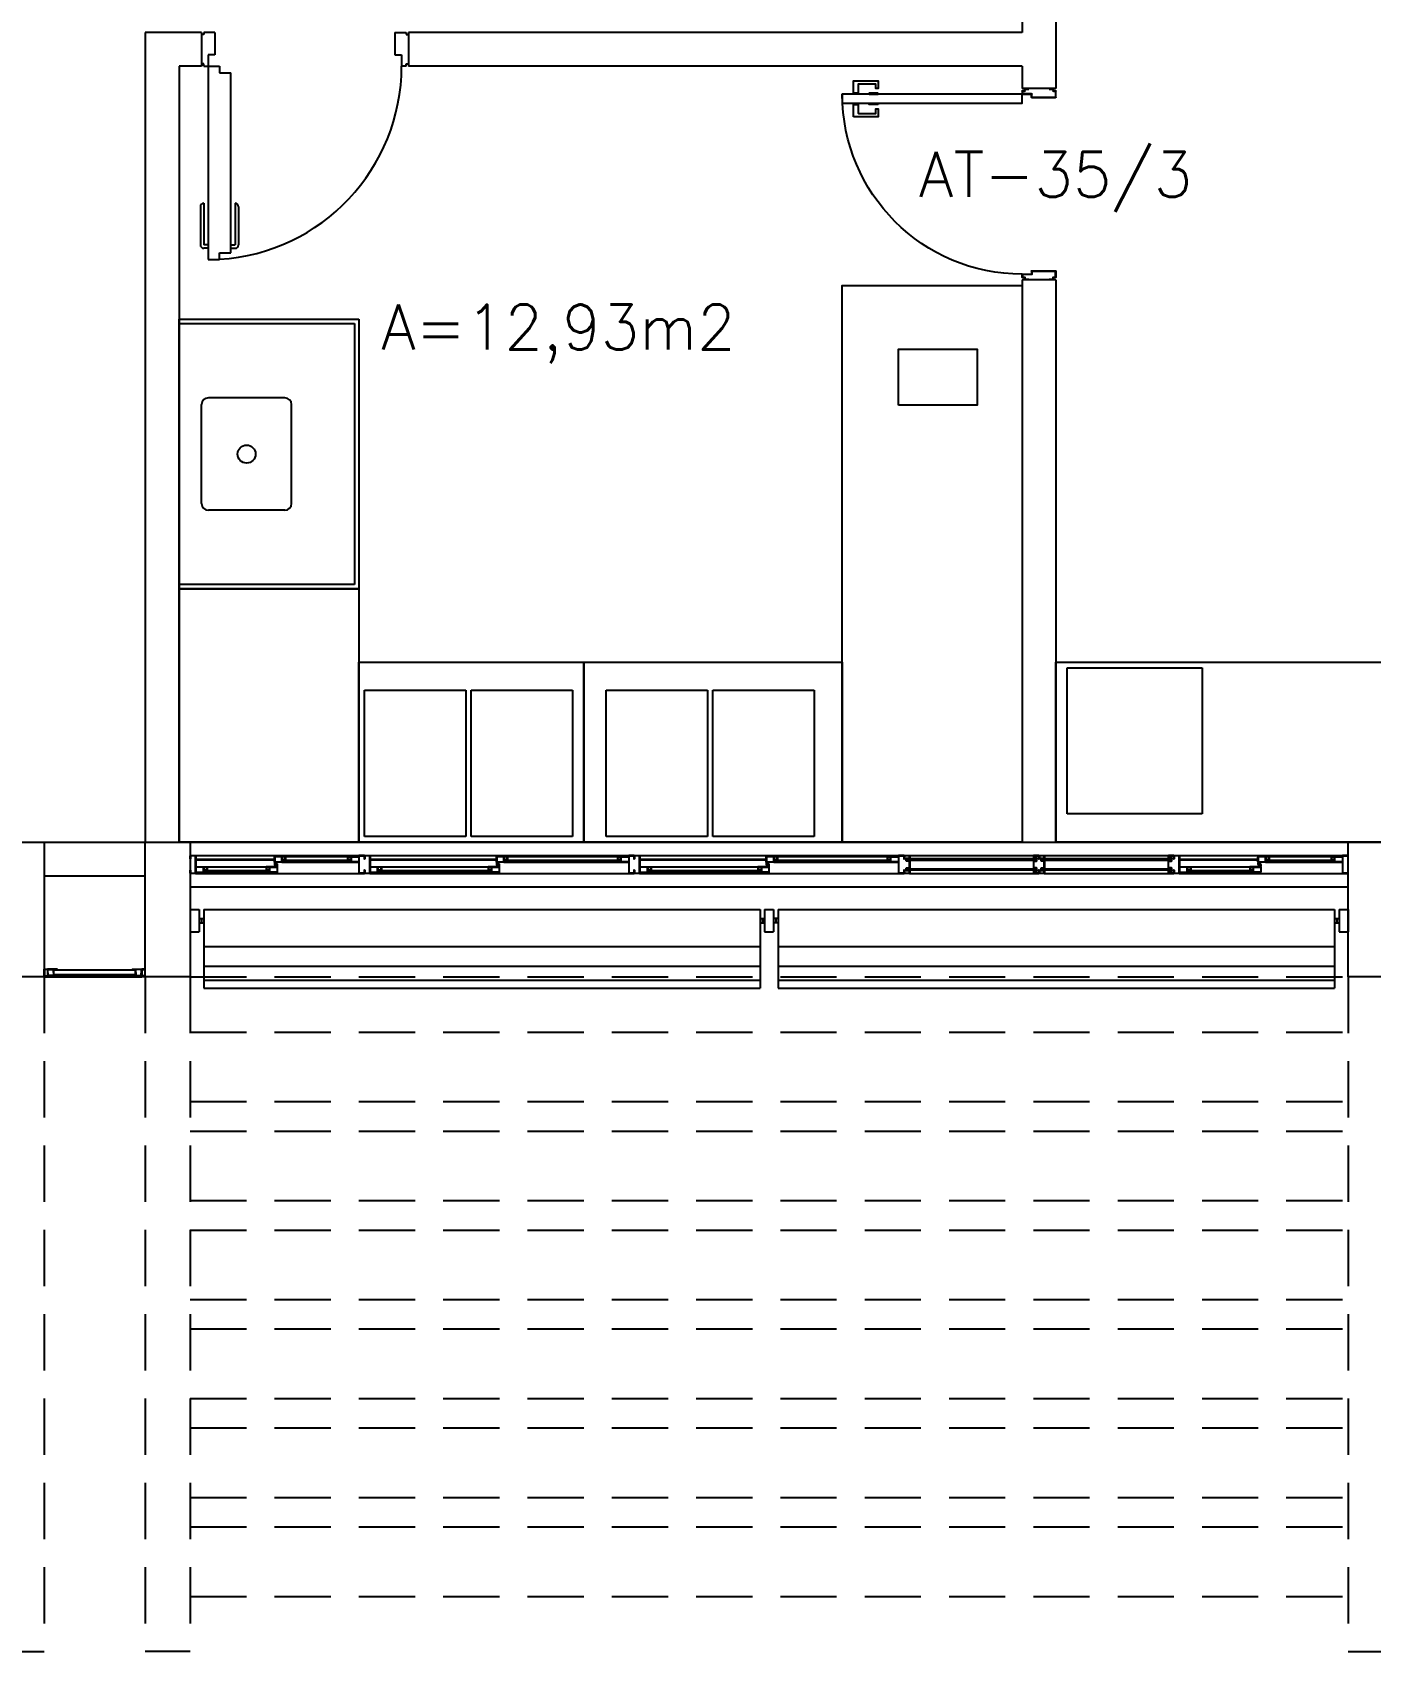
# Model space of a CAD drawing. Header units: millimetres. Extents: x 2128 to 2646, y 1972 to 2207.
# Drawn here: x 2340.76 to 2346.71, y 2006.32 to 2013.52 of the extents above; entities that cross this region are included whole.
import ezdxf

# ---------------------------------------------------------------- set-up
doc = ezdxf.new("R2010")
doc.units = ezdxf.units.MM
doc.linetypes.add('HIDDEN', pattern=[0.375, 0.25, -0.125])
doc.linetypes.add('HIDDEN2', pattern=[4.7625, 3.175, -1.5875])
for name, color, linetype in [('AM-PROJEÇÃO', 1, 'HIDDEN2'), ('AM-TEXTO', 2, 'Continuous'), ('AR-ALV', 2, 'Continuous'), ('AR-ARMÁRIOINF', 1, 'Continuous'), ('AR-BANCADAS', 1, 'Continuous'), ('AR-ESQ', 1, 'Continuous'), ('AR-ESTC', 3, 'Continuous'), ('AR-LAY-OUT-EQUIPAMENTOS', 1, 'Continuous'), ('AR-PORTA', 1, 'Continuous'), ('AR-PROJ', 1, 'HIDDEN'), ('BC- VISTA', 1, 'Continuous'), ('BC-CUBA', 1, 'Continuous'), ('BR-LINHAS', 1, 'Continuous'), ('BR-MONTANTE', 242, 'Continuous'), ('BR-PAINEL', 1, 'Continuous'), ('BR-SUPORTE', 1, 'Continuous'), ('COZ1', 1, 'Continuous'), ('DT-ESQ-BAGUETE-C', 1, 'Continuous'), ('DT-ESQ-BAGUETE-V', 1, 'Continuous'), ('DT-ESQ-CHAPA DOBRADA-V', 1, 'Continuous'), ('DT-ESQ-MARCO-V', 1, 'Continuous'), ('DT-ESQ-PERFIL CADEIRA-C', 2, 'Continuous'), ('DT-ESQ-PERFIL CADEIRA-V', 2, 'Continuous'), ('DT-ESQ-PERFIL U SIMPLES-C', 2, 'Continuous'), ('DT-ESQ-PERFIL U-C', 2, 'Continuous'), ('DT-ESQ-PERFIL U-V', 1, 'Continuous'), ('DT-ESQ-VENEZIANA-C', 1, 'Continuous'), ('DT-ESQ-VENEZIANA-V', 1, 'Continuous'), ('DT-ESQ-VIDRO-C', 2, 'Continuous'), ('DT-ESQ-VIDRO-V', 71, 'Continuous'), ('DT-TXTMOD', 1, 'Continuous'), ('ENDEREÇO', 2, 'Continuous'), ('maçaneta', 1, 'Continuous'), ('mov', 1, 'Continuous'), ('PG-PROJ', 1, 'HIDDEN'), ('PM-PERFIL U-C', 2, 'Continuous'), ('pm1', 2, 'Continuous'), ('pm2', 2, 'Continuous'), ('Área', 2, 'Continuous')]:
    doc.layers.add(name, color=color, linetype=linetype)
doc.styles.add('S10', font='simplex.shx', dxfattribs={"height": 0.1})
doc.styles.add('S12', font='simplex.shx', dxfattribs={"width": 1.1, "height": 0.12})
doc.styles.add('UNB-100', font='simplex.shx', dxfattribs={"height": 0.2})
doc.styles.add('UNB1-100', font='simplex.shx', dxfattribs={"height": 0.2})

# ---------------------------------------------------------------- blocks, each defined once
blk = doc.blocks.new('pe80-alv-01p')
at = {"layer": 'maçaneta'}
for p, q in [((-0.165, 0.775), (-0.165, 0.945)), ((-0.13, 0.96), (-0.15, 0.96)), ((-0.15, 0.76), (-0.15, 0.945)), ((-0.13, 0.945), (-0.15, 0.945)), ((-0.03, 0.96), (-0.01, 0.96)), ((-0.03, 0.945), (-0.01, 0.945)), ((-0.01, 0.76), (-0.01, 0.945)), ((0.005, 0.775), (0.005, 0.945))]:
    blk.add_line(p, q, dxfattribs=at)
for centre, start, end in [((-0.15, 0.945), 90, 180), ((-0.01, 0.945), 360, 90), ((-0.15, 0.775), 180, 270), ((-0.01, 0.775), 270, 360)]:
    blk.add_arc(centre, 0.015, start, end, dxfattribs=at)
at = {"layer": 'mov'}
blk.add_arc((-0.03, 0.15), 0.86, 93.33303, 180, dxfattribs=at)
at = {"layer": 'pm1'}
for p, q in [((-0.03, 1.01), (-0.08, 1.01)), ((-0.08, 1.01), (-0.08, 0.98)), ((-0.03, 1.01), (-0.03, 1.01)), ((-0.03, 0.15), (-0.03, 1.01)), ((-0.13, 0.98), (-0.13, 0.18)), ((-0.08, 0.98), (-0.13, 0.98)), ((-0.91, 0.15), (-0.89, 0.15)), ((-0.91, 0.15), (-0.91, 0.14)), ((-0.89, 0.1), (-0.89, 0.15)), ((-0.08, 0.18), (-0.13, 0.18)), ((-0.08, 0.15), (-0.08, 0.18)), ((-0.03, 0.15), (-0.08, 0.15)), ((-0.01, 0.15), (-0.03, 0.15)), ((-0.03, 0.1), (-0.03, 0.15)), ((-0.03, 0.15), (-0.03, 0.15)), ((-0.01, 0.15), (-0.01, 0.14)), ((0.01, 0.15), (0.01, 0.15)), ((-0.91, 0.14), (-0.92, 0.14)), ((-0.92, 0.01), (-0.92, 0.14)), ((-0.86, 0.1), (-0.89, 0.1)), ((-0.86, 0), (-0.86, 0.1)), ((-0.06, 0), (-0.06, 0.1)), ((-0.06, 0.1), (-0.03, 0.1)), ((-0.91, 0.01), (-0.92, 0.01)), ((-0.91, 0), (-0.91, 0.01)), ((-0.86, 0), (-0.86, 0)), ((-0.06, 0), (-0.06, 0)), ((-0.06, 0), (-0.01, 0)), ((-0.01, 0), (-0.01, 0.01)), ((-0.86, 0), (-0.91, 0))]:
    blk.add_line(p, q, dxfattribs=at)
at = {"layer": 'pm2'}
for p, q in [((-0.01, 0.14), (0, 0.14)), ((0, 0.01), (0, 0.14)), ((-0.01, 0.01), (0, 0.01))]:
    blk.add_line(p, q, dxfattribs=at)
blk = doc.blocks.new('CUBAbnc-01P')
at = {"layer": 'COZ1'}
for p, q in [((-0.25, -0.4705), (-0.25, -0.1305)), ((-0.22, -0.1005), (0.22, -0.1005)), ((0.25, -0.4705), (0.25, -0.1305)), ((-0.22, -0.5005), (0.22, -0.5005))]:
    blk.add_line(p, q, dxfattribs=at)
blk.add_circle((0, -0.3005), 0.04, dxfattribs=at)
for centre, start, end in [((-0.22, -0.1305), 90, 180), ((0.22, -0.1305), 0, 90), ((-0.22, -0.4705), 180, 270), ((0.22, -0.4705), 270, 0)]:
    blk.add_arc(centre, 0.03, start, end, dxfattribs=at)
blk = doc.blocks.new('BCP01')
at = {"layer": 'BC- VISTA'}
for p, q in [((0, -0.02), (0.78, -0.02)), ((0.78, -0.02), (0.78, -1.18)), ((0.78, -1.18), (0, -1.18))]:
    blk.add_line(p, q, dxfattribs=at)
blk.add_lwpolyline([(0.8, 0), (0.8, -1.2), (0, -1.2), (0, 0)], close=True, dxfattribs=at)
at = {"layer": 'BC-CUBA', "rotation": 90}
blk.add_blockref('CUBAbnc-01P', (0, -0.6), dxfattribs=at)
blk = doc.blocks.new('BCL07')
at = {"layer": 'BC- VISTA'}
blk.add_lwpolyline([(0.8, 0), (0.8, -2.25), (0, -2.25), (0, 0)], close=True, dxfattribs=at)
blk = doc.blocks.new('AIRG4')
at = {"layer": 'AM-PROJEÇÃO'}
blk.add_lwpolyline([(0, 0), (0.6, 0), (0.6, -0.65), (0, -0.65)], close=True, dxfattribs=at)
at = {"layer": 'AM-TEXTO', "style": 'S12'}
for tag, p, flags in [('ACABAMENTO', (1.1595, -0.5887), 3), ('FECHADURA', (1.3595, -0.5887), 1), ('SUSPENSO', (0.7595, -0.5887), 3), ('ARMÁRIO', (0.1595, -0.5887), 2), ('TAMANHO', (0.3595, -0.5887), 3), ('PUXADOR', (1.5595, -0.5887), 1), ('RODÍZIO', (0.5595, -0.5887), 3), ('GAVETAS', (0.9595, -0.5887), 3)]:
    blk.add_attdef(tag, p, '', height=0.12, rotation=90, dxfattribs=dict(at, flags=flags))
blk = doc.blocks.new('BCP09')
at = {"layer": 'BC- VISTA'}
blk.add_lwpolyline([(0.8, 0), (0.8, -1.125), (0, -1.125), (0, 0)], close=True, dxfattribs=at)
blk = doc.blocks.new('BCP10')
at = {"layer": 'BC- VISTA'}
blk.add_lwpolyline([(0.8, 0), (0.8, -1.15), (0, -1.15), (0, 0)], close=True, dxfattribs=at)
blk = doc.blocks.new('BCP07')
at = {"layer": 'BC- VISTA'}
blk.add_lwpolyline([(0.8, 0), (0.8, -1), (0, -1), (0, 0)], close=True, dxfattribs=at)
blk = doc.blocks.new('AIRG1')
at = {"layer": 'AM-PROJEÇÃO'}
blk.add_lwpolyline([(0, 0), (0.45, 0), (0.45, -0.65), (0, -0.65)], close=True, dxfattribs=at)
blk = doc.blocks.new('EF35-P')
at = {"layer": 'DT-ESQ-BAGUETE-C', "ltscale": 0.1}
for points in [[(0.4225, -0.08), (0.409, -0.08), (0.409, -0.0785), (0.422, -0.0785, 0.414214), (0.4225, -0.078), (0.4225, -0.067, 0.414214), (0.422, -0.0665), (0.409, -0.0665), (0.409, -0.065), (0.4225, -0.065, -0.414214), (0.424, -0.0665), (0.424, -0.0785, -0.414214)], [(0.7015, -0.08), (0.715, -0.08), (0.715, -0.0785), (0.702, -0.0785, -0.414214), (0.7015, -0.078), (0.7015, -0.067, -0.414214), (0.702, -0.0665), (0.715, -0.0665), (0.715, -0.065), (0.7015, -0.065, 0.414214), (0.7, -0.0665), (0.7, -0.0785, 0.414214)], [(1.41, -0.08), (1.3965, -0.08), (1.3965, -0.0785), (1.4095, -0.0785, 0.414214), (1.41, -0.078), (1.41, -0.067, 0.414214), (1.4095, -0.0665), (1.3965, -0.0665), (1.3965, -0.065), (1.41, -0.065, -0.414214), (1.4115, -0.0665), (1.4115, -0.0785, -0.414214)], [(1.9015, -0.08), (1.915, -0.08), (1.915, -0.0785), (1.902, -0.0785, -0.414214), (1.9015, -0.078), (1.9015, -0.067, -0.414214), (1.902, -0.0665), (1.915, -0.0665), (1.915, -0.065), (1.9015, -0.065, 0.414214), (1.9, -0.0665), (1.9, -0.0785, 0.414214)], [(2.61, -0.08), (2.5965, -0.08), (2.5965, -0.0785), (2.6095, -0.0785, 0.414214), (2.61, -0.078), (2.61, -0.067, 0.414214), (2.6095, -0.0665), (2.5965, -0.0665), (2.5965, -0.065), (2.61, -0.065, -0.414214), (2.6115, -0.0665), (2.6115, -0.0785, -0.414214)], [(3.1015, -0.08), (3.115, -0.08), (3.115, -0.0785), (3.102, -0.0785, -0.414214), (3.1015, -0.078), (3.1015, -0.067, -0.414214), (3.102, -0.0665), (3.115, -0.0665), (3.115, -0.065), (3.1015, -0.065, 0.414214), (3.1, -0.0665), (3.1, -0.0785, 0.414214)], [(4.7975, -0.08), (4.784, -0.08), (4.784, -0.0785), (4.797, -0.0785, 0.414214), (4.7975, -0.078), (4.7975, -0.067, 0.414214), (4.797, -0.0665), (4.784, -0.0665), (4.784, -0.065), (4.7975, -0.065, -0.414214), (4.799, -0.0665), (4.799, -0.0785, -0.414214)], [(5.0765, -0.08), (5.09, -0.08), (5.09, -0.0785), (5.077, -0.0785, -0.414214), (5.0765, -0.078), (5.0765, -0.067, -0.414214), (5.077, -0.0665), (5.09, -0.0665), (5.09, -0.065), (5.0765, -0.065, 0.414214), (5.075, -0.0665), (5.075, -0.0785, 0.414214)], [(0.0735, -0.125), (0.06, -0.125), (0.06, -0.1235), (0.073, -0.1235, 0.414214), (0.0735, -0.123), (0.0735, -0.112, 0.414214), (0.073, -0.1115), (0.06, -0.1115), (0.06, -0.11), (0.0735, -0.11, -0.414214), (0.075, -0.1115), (0.075, -0.1235, -0.414214)], [(0.339, -0.125), (0.3525, -0.125), (0.3525, -0.1235), (0.3395, -0.1235, -0.414214), (0.339, -0.123), (0.339, -0.112, -0.414214), (0.3395, -0.1115), (0.3525, -0.1115), (0.3525, -0.11), (0.339, -0.11, 0.414214), (0.3375, -0.1115), (0.3375, -0.1235, 0.414214)], [(0.8485, -0.125), (0.835, -0.125), (0.835, -0.1235), (0.848, -0.1235, 0.414214), (0.8485, -0.123), (0.8485, -0.112, 0.414214), (0.848, -0.1115), (0.835, -0.1115), (0.835, -0.11), (0.8485, -0.11, -0.414214), (0.85, -0.1115), (0.85, -0.1235, -0.414214)], [(1.3265, -0.125), (1.34, -0.125), (1.34, -0.1235), (1.327, -0.1235, -0.414214), (1.3265, -0.123), (1.3265, -0.112, -0.414214), (1.327, -0.1115), (1.34, -0.1115), (1.34, -0.11), (1.3265, -0.11, 0.414214), (1.325, -0.1115), (1.325, -0.1235, 0.414214)], [(2.0485, -0.125), (2.035, -0.125), (2.035, -0.1235), (2.048, -0.1235, 0.414214), (2.0485, -0.123), (2.0485, -0.112, 0.414214), (2.048, -0.1115), (2.035, -0.1115), (2.035, -0.11), (2.0485, -0.11, -0.414214), (2.05, -0.1115), (2.05, -0.1235, -0.414214)], [(2.5265, -0.125), (2.54, -0.125), (2.54, -0.1235), (2.527, -0.1235, -0.414214), (2.5265, -0.123), (2.5265, -0.112, -0.414214), (2.527, -0.1115), (2.54, -0.1115), (2.54, -0.11), (2.5265, -0.11, 0.414214), (2.525, -0.1115), (2.525, -0.1235, 0.414214)], [(4.4485, -0.125), (4.435, -0.125), (4.435, -0.1235), (4.448, -0.1235, 0.414214), (4.4485, -0.123), (4.4485, -0.112, 0.414214), (4.448, -0.1115), (4.435, -0.1115), (4.435, -0.11), (4.4485, -0.11, -0.414214), (4.45, -0.1115), (4.45, -0.1235, -0.414214)], [(4.714, -0.125), (4.7275, -0.125), (4.7275, -0.1235), (4.7145, -0.1235, -0.414214), (4.714, -0.123), (4.714, -0.112, -0.414214), (4.7145, -0.1115), (4.7275, -0.1115), (4.7275, -0.11), (4.714, -0.11, 0.414214), (4.7125, -0.1115), (4.7125, -0.1235, 0.414214)]]:
    blk.add_lwpolyline(points, format="xyb", close=True, dxfattribs=at)
at = {"layer": 'DT-ESQ-BAGUETE-V', "ltscale": 0.1}
for p, q in [((0.4225, -0.065), (0.7015, -0.065)), ((1.41, -0.065), (1.9015, -0.065)), ((2.61, -0.065), (3.1015, -0.065)), ((4.7975, -0.065), (5.0765, -0.065)), ((0.0735, -0.11), (0.339, -0.11)), ((0.8485, -0.11), (1.3265, -0.11)), ((2.0485, -0.11), (2.5265, -0.11)), ((4.4485, -0.11), (4.714, -0.11))]:
    blk.add_line(p, q, dxfattribs=at)
at = {"layer": 'DT-ESQ-CHAPA DOBRADA-V', "ltscale": 0.1}
for p, q in [((0.025, -0.077), (0.374, -0.077)), ((0.025, -0.08), (0.374, -0.08)), ((0.8, -0.077), (1.3615, -0.077)), ((0.8, -0.08), (1.3615, -0.08)), ((2, -0.077), (2.5615, -0.077)), ((2, -0.08), (2.5615, -0.08)), ((4.4, -0.077), (4.749, -0.077)), ((4.4, -0.08), (4.749, -0.08))]:
    blk.add_line(p, q, dxfattribs=at)
at = {"layer": 'DT-ESQ-MARCO-V', "ltscale": 0.1}
for p, q in [((3.1985, -0.06), (3.7515, -0.06)), ((3.7985, -0.06), (4.3515, -0.06)), ((3.1985, -0.14), (3.7515, -0.14)), ((3.7985, -0.14), (4.3515, -0.14))]:
    blk.add_line(p, q, dxfattribs=at)
at = {"layer": 'DT-ESQ-PERFIL CADEIRA-C', "ltscale": 0.1}
for p, q in [((0.025, -0.1335), (0.0735, -0.1335)), ((0.3855, -0.1335), (0.339, -0.1335)), ((0.376, -0.0885), (0.4225, -0.0885)), ((0.75, -0.0885), (0.7015, -0.0885)), ((0.8, -0.1335), (0.8485, -0.1335)), ((1.373, -0.1335), (1.3265, -0.1335)), ((1.3635, -0.0885), (1.41, -0.0885)), ((1.95, -0.0885), (1.9015, -0.0885)), ((2, -0.1335), (2.0485, -0.1335)), ((2.573, -0.1335), (2.5265, -0.1335)), ((2.5635, -0.0885), (2.61, -0.0885)), ((3.15, -0.0885), (3.1015, -0.0885)), ((4.4, -0.1335), (4.4485, -0.1335)), ((4.7605, -0.1335), (4.714, -0.1335)), ((4.751, -0.0885), (4.7975, -0.0885)), ((5.125, -0.0885), (5.0765, -0.0885))]:
    blk.add_line(p, q, dxfattribs=at)
for points in [[(0.4225, -0.087, -1), (0.4225, -0.09), (0.376, -0.09, -0.414214), (0.374, -0.088), (0.374, -0.067, -0.414214), (0.376, -0.065), (0.4075, -0.065, -0.414214), (0.409, -0.0665), (0.409, -0.087)], [(0.409, -0.0885, -0.198913), (0.4079, -0.0881, -0.198913), (0.4075, -0.087), (0.4075, -0.067, 0.414214), (0.407, -0.0665), (0.376, -0.0665, 0.414214), (0.3755, -0.067), (0.3755, -0.088, 0.414214), (0.376, -0.0885)], [(0.7015, -0.09), (0.75, -0.09), (0.75, -0.0885), (0.715, -0.0885, 0.198912), (0.7161, -0.0881, 0.198913), (0.7165, -0.087), (0.7165, -0.067, -0.414214), (0.717, -0.0665), (0.75, -0.0665), (0.75, -0.065), (0.7165, -0.065, 0.414214), (0.715, -0.0665), (0.715, -0.0785), (0.715, -0.08), (0.715, -0.087), (0.7015, -0.087, 1)], [(1.41, -0.087, -1), (1.41, -0.09), (1.3635, -0.09, -0.414214), (1.3615, -0.088), (1.3615, -0.067, -0.414214), (1.3635, -0.065), (1.395, -0.065, -0.414214), (1.3965, -0.0665), (1.3965, -0.087)], [(1.3965, -0.0885, -0.198913), (1.3954, -0.0881, -0.198913), (1.395, -0.087), (1.395, -0.067, 0.414214), (1.3945, -0.0665), (1.3635, -0.0665, 0.414214), (1.363, -0.067), (1.363, -0.088, 0.414214), (1.3635, -0.0885)], [(1.9015, -0.09), (1.95, -0.09), (1.95, -0.0885), (1.915, -0.0885, 0.198912), (1.9161, -0.0881, 0.198913), (1.9165, -0.087), (1.9165, -0.067, -0.414214), (1.917, -0.0665), (1.95, -0.0665), (1.95, -0.065), (1.9165, -0.065, 0.414214), (1.915, -0.0665), (1.915, -0.0785), (1.915, -0.08), (1.915, -0.087), (1.9015, -0.087, 1)], [(2.61, -0.087, -1), (2.61, -0.09), (2.5635, -0.09, -0.414214), (2.5615, -0.088), (2.5615, -0.067, -0.414214), (2.5635, -0.065), (2.595, -0.065, -0.414214), (2.5965, -0.0665), (2.5965, -0.087)], [(2.5965, -0.0885, -0.198913), (2.5954, -0.0881, -0.198913), (2.595, -0.087), (2.595, -0.067, 0.414214), (2.5945, -0.0665), (2.5635, -0.0665, 0.414214), (2.563, -0.067), (2.563, -0.088, 0.414214), (2.5635, -0.0885)], [(3.1015, -0.09), (3.15, -0.09), (3.15, -0.0885), (3.115, -0.0885, 0.198912), (3.1161, -0.0881, 0.198913), (3.1165, -0.087), (3.1165, -0.067, -0.414214), (3.117, -0.0665), (3.15, -0.0665), (3.15, -0.065), (3.1165, -0.065, 0.414214), (3.115, -0.0665), (3.115, -0.0785), (3.115, -0.08), (3.115, -0.087), (3.1015, -0.087, 1)], [(4.7975, -0.087, -1), (4.7975, -0.09), (4.751, -0.09, -0.414214), (4.749, -0.088), (4.749, -0.067, -0.414214), (4.751, -0.065), (4.7825, -0.065, -0.414214), (4.784, -0.0665), (4.784, -0.087)], [(4.784, -0.0885, -0.198913), (4.7829, -0.0881, -0.198913), (4.7825, -0.087), (4.7825, -0.067, 0.414214), (4.782, -0.0665), (4.751, -0.0665, 0.414214), (4.7505, -0.067), (4.7505, -0.088, 0.414214), (4.751, -0.0885)], [(5.0765, -0.09), (5.125, -0.09), (5.125, -0.0885), (5.09, -0.0885, 0.198912), (5.0911, -0.0881, 0.198913), (5.0915, -0.087), (5.0915, -0.067, -0.414214), (5.092, -0.0665), (5.125, -0.0665), (5.125, -0.065), (5.0915, -0.065, 0.414214), (5.09, -0.0665), (5.09, -0.0785), (5.09, -0.08), (5.09, -0.087), (5.0765, -0.087, 1)], [(0.0735, -0.135), (0.025, -0.135), (0.025, -0.1335), (0.06, -0.1335, -0.198912), (0.0589, -0.1331, -0.198913), (0.0585, -0.132), (0.0585, -0.112, 0.414214), (0.058, -0.1115), (0.025, -0.1115), (0.025, -0.11), (0.0585, -0.11, -0.414214), (0.06, -0.1115), (0.06, -0.1235), (0.06, -0.125), (0.06, -0.132), (0.0735, -0.132, -1)], [(0.339, -0.132, 1), (0.339, -0.135), (0.3855, -0.135, 0.414214), (0.3875, -0.133), (0.3875, -0.112, 0.414214), (0.3855, -0.11), (0.354, -0.11, 0.414214), (0.3525, -0.1115), (0.3525, -0.132)], [(0.3525, -0.1335, 0.198913), (0.3536, -0.1331, 0.198913), (0.354, -0.132), (0.354, -0.112, -0.414214), (0.3545, -0.1115), (0.3855, -0.1115, -0.414214), (0.386, -0.112), (0.386, -0.133, -0.414214), (0.3855, -0.1335)], [(0.8485, -0.135), (0.8, -0.135), (0.8, -0.1335), (0.835, -0.1335, -0.198912), (0.8339, -0.1331, -0.198913), (0.8335, -0.132), (0.8335, -0.112, 0.414214), (0.833, -0.1115), (0.8, -0.1115), (0.8, -0.11), (0.8335, -0.11, -0.414214), (0.835, -0.1115), (0.835, -0.1235), (0.835, -0.125), (0.835, -0.132), (0.8485, -0.132, -1)], [(1.3265, -0.132, 1), (1.3265, -0.135), (1.373, -0.135, 0.414214), (1.375, -0.133), (1.375, -0.112, 0.414214), (1.373, -0.11), (1.3415, -0.11, 0.414214), (1.34, -0.1115), (1.34, -0.132)], [(1.34, -0.1335, 0.198913), (1.3411, -0.1331, 0.198913), (1.3415, -0.132), (1.3415, -0.112, -0.414214), (1.342, -0.1115), (1.373, -0.1115, -0.414214), (1.3735, -0.112), (1.3735, -0.133, -0.414214), (1.373, -0.1335)], [(2.0485, -0.135), (2, -0.135), (2, -0.1335), (2.035, -0.1335, -0.198912), (2.0339, -0.1331, -0.198913), (2.0335, -0.132), (2.0335, -0.112, 0.414214), (2.033, -0.1115), (2, -0.1115), (2, -0.11), (2.0335, -0.11, -0.414214), (2.035, -0.1115), (2.035, -0.1235), (2.035, -0.125), (2.035, -0.132), (2.0485, -0.132, -1)], [(2.5265, -0.132, 1), (2.5265, -0.135), (2.573, -0.135, 0.414214), (2.575, -0.133), (2.575, -0.112, 0.414214), (2.573, -0.11), (2.5415, -0.11, 0.414214), (2.54, -0.1115), (2.54, -0.132)], [(2.54, -0.1335, 0.198913), (2.5411, -0.1331, 0.198913), (2.5415, -0.132), (2.5415, -0.112, -0.414214), (2.542, -0.1115), (2.573, -0.1115, -0.414214), (2.5735, -0.112), (2.5735, -0.133, -0.414214), (2.573, -0.1335)], [(4.4485, -0.135), (4.4, -0.135), (4.4, -0.1335), (4.435, -0.1335, -0.198912), (4.4339, -0.1331, -0.198913), (4.4335, -0.132), (4.4335, -0.112, 0.414214), (4.433, -0.1115), (4.4, -0.1115), (4.4, -0.11), (4.4335, -0.11, -0.414214), (4.435, -0.1115), (4.435, -0.1235), (4.435, -0.125), (4.435, -0.132), (4.4485, -0.132, -1)], [(4.714, -0.132, 1), (4.714, -0.135), (4.7605, -0.135, 0.414214), (4.7625, -0.133), (4.7625, -0.112, 0.414214), (4.7605, -0.11), (4.729, -0.11, 0.414214), (4.7275, -0.1115), (4.7275, -0.132)], [(4.7275, -0.1335, 0.198913), (4.7286, -0.1331, 0.198913), (4.729, -0.132), (4.729, -0.112, -0.414214), (4.7295, -0.1115), (4.7605, -0.1115, -0.414214), (4.761, -0.112), (4.761, -0.133, -0.414214), (4.7605, -0.1335)]]:
    blk.add_lwpolyline(points, format="xyb", close=True, dxfattribs=at)
at = {"layer": 'DT-ESQ-PERFIL CADEIRA-V', "ltscale": 0.1}
for p, q in [((0.0735, -0.135), (0.339, -0.135)), ((0.4075, -0.09), (0.7015, -0.09)), ((0.8485, -0.135), (1.3265, -0.135)), ((1.395, -0.09), (1.9015, -0.09)), ((2.0485, -0.135), (2.5265, -0.135)), ((2.595, -0.09), (3.1015, -0.09)), ((4.4485, -0.135), (4.714, -0.135)), ((4.7825, -0.09), (5.0765, -0.09))]:
    blk.add_line(p, q, dxfattribs=at)
at = {"layer": 'DT-ESQ-PERFIL U SIMPLES-C', "ltscale": 0.1}
for points in [[(0.376, -0.102), (0.384, -0.102), (0.384, -0.1005), (0.376, -0.1005, -0.414214), (0.3755, -0.1), (0.3755, -0.092, -0.414214), (0.376, -0.0915), (0.384, -0.0915), (0.384, -0.09), (0.376, -0.09, 0.414214), (0.374, -0.092), (0.374, -0.1, 0.414214)], [(0.3855, -0.098), (0.3775, -0.098), (0.3775, -0.0995), (0.3855, -0.0995, -0.414214), (0.386, -0.1), (0.386, -0.108, -0.414214), (0.3855, -0.1085), (0.3775, -0.1085), (0.3775, -0.11), (0.3855, -0.11, 0.414214), (0.3875, -0.108), (0.3875, -0.1, 0.414214)], [(1.3635, -0.102), (1.3715, -0.102), (1.3715, -0.1005), (1.3635, -0.1005, -0.414214), (1.363, -0.1), (1.363, -0.092, -0.414214), (1.3635, -0.0915), (1.3715, -0.0915), (1.3715, -0.09), (1.3635, -0.09, 0.414214), (1.3615, -0.092), (1.3615, -0.1, 0.414214)], [(1.373, -0.098), (1.365, -0.098), (1.365, -0.0995), (1.373, -0.0995, -0.414214), (1.3735, -0.1), (1.3735, -0.108, -0.414214), (1.373, -0.1085), (1.365, -0.1085), (1.365, -0.11), (1.373, -0.11, 0.414214), (1.375, -0.108), (1.375, -0.1, 0.414214)], [(2.5635, -0.102), (2.5715, -0.102), (2.5715, -0.1005), (2.5635, -0.1005, -0.414214), (2.563, -0.1), (2.563, -0.092, -0.414214), (2.5635, -0.0915), (2.5715, -0.0915), (2.5715, -0.09), (2.5635, -0.09, 0.414214), (2.5615, -0.092), (2.5615, -0.1, 0.414214)], [(2.573, -0.098), (2.565, -0.098), (2.565, -0.0995), (2.573, -0.0995, -0.414214), (2.5735, -0.1), (2.5735, -0.108, -0.414214), (2.573, -0.1085), (2.565, -0.1085), (2.565, -0.11), (2.573, -0.11, 0.414214), (2.575, -0.108), (2.575, -0.1, 0.414214)], [(4.751, -0.102), (4.759, -0.102), (4.759, -0.1005), (4.751, -0.1005, -0.414214), (4.7505, -0.1), (4.7505, -0.092, -0.414214), (4.751, -0.0915), (4.759, -0.0915), (4.759, -0.09), (4.751, -0.09, 0.414214), (4.749, -0.092), (4.749, -0.1, 0.414214)], [(4.7605, -0.098), (4.7525, -0.098), (4.7525, -0.0995), (4.7605, -0.0995, -0.414214), (4.761, -0.1), (4.761, -0.108, -0.414214), (4.7605, -0.1085), (4.7525, -0.1085), (4.7525, -0.11), (4.7605, -0.11, 0.414214), (4.7625, -0.108), (4.7625, -0.1, 0.414214)]]:
    blk.add_lwpolyline(points, format="xyb", close=True, dxfattribs=at)
at = {"layer": 'DT-ESQ-PERFIL U-C', "ltscale": 0.1}
for points in [[(0, -0.0615, -0.414214), (0.0015, -0.06), (0.0235, -0.06, -0.414214), (0.025, -0.0615), (0.025, -0.1385, -0.414214), (0.0235, -0.14), (0.0015, -0.14, -0.414214), (0, -0.1385), (0, -0.125), (0.0015, -0.125), (0.0015, -0.138, 0.414214), (0.002, -0.1385), (0.023, -0.1385, 0.414214), (0.0235, -0.138), (0.0235, -0.062, 0.414214), (0.023, -0.0615), (0.002, -0.0615, 0.414214), (0.0015, -0.062), (0.0015, -0.075), (0, -0.075)], [(0.775, -0.0615, 0.414214), (0.7735, -0.06), (0.7515, -0.06, 0.414214), (0.75, -0.0615), (0.75, -0.1385, 0.414214), (0.7515, -0.14), (0.7735, -0.14, 0.414214), (0.775, -0.1385), (0.775, -0.125), (0.7735, -0.125), (0.7735, -0.138, -0.414214), (0.773, -0.1385), (0.752, -0.1385, -0.414214), (0.7515, -0.138), (0.7515, -0.062, -0.414214), (0.752, -0.0615), (0.773, -0.0615, -0.414214), (0.7735, -0.062), (0.7735, -0.075), (0.775, -0.075)], [(0.775, -0.0615, -0.414214), (0.7765, -0.06), (0.7985, -0.06, -0.414214), (0.8, -0.0615), (0.8, -0.1385, -0.414214), (0.7985, -0.14), (0.7765, -0.14, -0.414214), (0.775, -0.1385), (0.775, -0.125), (0.7765, -0.125), (0.7765, -0.138, 0.414214), (0.777, -0.1385), (0.798, -0.1385, 0.414214), (0.7985, -0.138), (0.7985, -0.062, 0.414214), (0.798, -0.0615), (0.777, -0.0615, 0.414214), (0.7765, -0.062), (0.7765, -0.075), (0.775, -0.075)], [(1.975, -0.0615, 0.414214), (1.9735, -0.06), (1.9515, -0.06, 0.414214), (1.95, -0.0615), (1.95, -0.1385, 0.414214), (1.9515, -0.14), (1.9735, -0.14, 0.414214), (1.975, -0.1385), (1.975, -0.125), (1.9735, -0.125), (1.9735, -0.138, -0.414214), (1.973, -0.1385), (1.952, -0.1385, -0.414214), (1.9515, -0.138), (1.9515, -0.062, -0.414214), (1.952, -0.0615), (1.973, -0.0615, -0.414214), (1.9735, -0.062), (1.9735, -0.075), (1.975, -0.075)], [(1.975, -0.0615, -0.414214), (1.9765, -0.06), (1.9985, -0.06, -0.414214), (2, -0.0615), (2, -0.1385, -0.414214), (1.9985, -0.14), (1.9765, -0.14, -0.414214), (1.975, -0.1385), (1.975, -0.125), (1.9765, -0.125), (1.9765, -0.138, 0.414214), (1.977, -0.1385), (1.998, -0.1385, 0.414214), (1.9985, -0.138), (1.9985, -0.062, 0.414214), (1.998, -0.0615), (1.977, -0.0615, 0.414214), (1.9765, -0.062), (1.9765, -0.075), (1.975, -0.075)], [(3.175, -0.0615, 0.414214), (3.1735, -0.06), (3.1515, -0.06, 0.414214), (3.15, -0.0615), (3.15, -0.1385, 0.414214), (3.1515, -0.14), (3.1735, -0.14, 0.414214), (3.175, -0.1385), (3.175, -0.125), (3.1735, -0.125), (3.1735, -0.138, -0.414214), (3.173, -0.1385), (3.152, -0.1385, -0.414214), (3.1515, -0.138), (3.1515, -0.062, -0.414214), (3.152, -0.0615), (3.173, -0.0615, -0.414214), (3.1735, -0.062), (3.1735, -0.075), (3.175, -0.075)], [(3.2, -0.1285), (3.2, -0.1385, -0.414214), (3.1985, -0.14), (3.1765, -0.14, -0.414214), (3.175, -0.1385), (3.175, -0.125), (3.1765, -0.125), (3.1765, -0.138, 0.414214), (3.177, -0.1385), (3.198, -0.1385, 0.414214), (3.1985, -0.138), (3.1985, -0.1285), (3.1855, -0.1285, -0.414214), (3.184, -0.127), (3.184, -0.117, -0.414214), (3.1855, -0.1155), (3.1985, -0.1155), (3.1985, -0.0845), (3.1855, -0.0845, -0.414214), (3.184, -0.083), (3.184, -0.073, -0.414214), (3.1855, -0.0715), (3.1985, -0.0715), (3.1985, -0.062, 0.414214), (3.198, -0.0615), (3.177, -0.0615, 0.414214), (3.1765, -0.062), (3.1765, -0.075), (3.175, -0.075), (3.175, -0.0615, -0.414214), (3.1765, -0.06), (3.1985, -0.06, -0.414214), (3.2, -0.0615), (3.2, -0.0715, -0.414214), (3.1985, -0.073), (3.1855, -0.073), (3.1855, -0.083), (3.1985, -0.083), (3.1985, -0.083, -0.414214), (3.2, -0.0845), (3.2, -0.1155, -0.414214), (3.1985, -0.117), (3.1985, -0.117), (3.1855, -0.117), (3.1855, -0.127), (3.1985, -0.127, -0.414214)], [(3.75, -0.1285), (3.75, -0.1385, 0.414214), (3.7515, -0.14), (3.7735, -0.14, 0.414214), (3.775, -0.1385), (3.775, -0.125), (3.7735, -0.125), (3.7735, -0.138, -0.414214), (3.773, -0.1385), (3.752, -0.1385, -0.414214), (3.7515, -0.138), (3.7515, -0.1285), (3.7645, -0.1285, 0.414214), (3.766, -0.127), (3.766, -0.117, 0.414214), (3.7645, -0.1155), (3.7515, -0.1155), (3.7515, -0.0845), (3.7645, -0.0845, 0.414214), (3.766, -0.083), (3.766, -0.073, 0.414214), (3.7645, -0.0715), (3.7515, -0.0715), (3.7515, -0.062, -0.414214), (3.752, -0.0615), (3.773, -0.0615, -0.414214), (3.7735, -0.062), (3.7735, -0.075), (3.775, -0.075), (3.775, -0.0615, 0.414214), (3.7735, -0.06), (3.7515, -0.06, 0.414214), (3.75, -0.0615), (3.75, -0.0715, 0.414214), (3.7515, -0.073), (3.7645, -0.073), (3.7645, -0.083), (3.7515, -0.083), (3.7515, -0.083, 0.414214), (3.75, -0.0845), (3.75, -0.1155, 0.414214), (3.7515, -0.117), (3.7515, -0.117), (3.7645, -0.117), (3.7645, -0.127), (3.7515, -0.127, 0.414214)], [(3.8, -0.1285), (3.8, -0.1385, -0.414214), (3.7985, -0.14), (3.7765, -0.14, -0.414214), (3.775, -0.1385), (3.775, -0.125), (3.7765, -0.125), (3.7765, -0.138, 0.414214), (3.777, -0.1385), (3.798, -0.1385, 0.414214), (3.7985, -0.138), (3.7985, -0.1285), (3.7855, -0.1285, -0.414214), (3.784, -0.127), (3.784, -0.117, -0.414214), (3.7855, -0.1155), (3.7985, -0.1155), (3.7985, -0.0845), (3.7855, -0.0845, -0.414214), (3.784, -0.083), (3.784, -0.073, -0.414214), (3.7855, -0.0715), (3.7985, -0.0715), (3.7985, -0.062, 0.414214), (3.798, -0.0615), (3.777, -0.0615, 0.414214), (3.7765, -0.062), (3.7765, -0.075), (3.775, -0.075), (3.775, -0.0615, -0.414214), (3.7765, -0.06), (3.7985, -0.06, -0.414214), (3.8, -0.0615), (3.8, -0.0715, -0.414214), (3.7985, -0.073), (3.7855, -0.073), (3.7855, -0.083), (3.7985, -0.083), (3.7985, -0.083, -0.414214), (3.8, -0.0845), (3.8, -0.1155, -0.414214), (3.7985, -0.117), (3.7985, -0.117), (3.7855, -0.117), (3.7855, -0.127), (3.7985, -0.127, -0.414214)], [(4.35, -0.1285), (4.35, -0.1385, 0.414214), (4.3515, -0.14), (4.3735, -0.14, 0.414214), (4.375, -0.1385), (4.375, -0.125), (4.3735, -0.125), (4.3735, -0.138, -0.414214), (4.373, -0.1385), (4.352, -0.1385, -0.414214), (4.3515, -0.138), (4.3515, -0.1285), (4.3645, -0.1285, 0.414214), (4.366, -0.127), (4.366, -0.117, 0.414214), (4.3645, -0.1155), (4.3515, -0.1155), (4.3515, -0.0845), (4.3645, -0.0845, 0.414214), (4.366, -0.083), (4.366, -0.073, 0.414214), (4.3645, -0.0715), (4.3515, -0.0715), (4.3515, -0.062, -0.414214), (4.352, -0.0615), (4.373, -0.0615, -0.414214), (4.3735, -0.062), (4.3735, -0.075), (4.375, -0.075), (4.375, -0.0615, 0.414214), (4.3735, -0.06), (4.3515, -0.06, 0.414214), (4.35, -0.0615), (4.35, -0.0715, 0.414214), (4.3515, -0.073), (4.3645, -0.073), (4.3645, -0.083), (4.3515, -0.083), (4.3515, -0.083, 0.414214), (4.35, -0.0845), (4.35, -0.1155, 0.414214), (4.3515, -0.117), (4.3515, -0.117), (4.3645, -0.117), (4.3645, -0.127), (4.3515, -0.127, 0.414214)], [(4.375, -0.0615, -0.414214), (4.3765, -0.06), (4.3985, -0.06, -0.414214), (4.4, -0.0615), (4.4, -0.1385, -0.414214), (4.3985, -0.14), (4.3765, -0.14, -0.414214), (4.375, -0.1385), (4.375, -0.125), (4.3765, -0.125), (4.3765, -0.138, 0.414214), (4.377, -0.1385), (4.398, -0.1385, 0.414214), (4.3985, -0.138), (4.3985, -0.062, 0.414214), (4.398, -0.0615), (4.377, -0.0615, 0.414214), (4.3765, -0.062), (4.3765, -0.075), (4.375, -0.075)], [(5.15, -0.0615, 0.414214), (5.1485, -0.06), (5.1265, -0.06, 0.414214), (5.125, -0.0615), (5.125, -0.1385, 0.414214), (5.1265, -0.14), (5.1485, -0.14, 0.414214), (5.15, -0.1385), (5.15, -0.125), (5.1485, -0.125), (5.1485, -0.138, -0.414214), (5.148, -0.1385), (5.127, -0.1385, -0.414214), (5.1265, -0.138), (5.1265, -0.062, -0.414214), (5.127, -0.0615), (5.148, -0.0615, -0.414214), (5.1485, -0.062), (5.1485, -0.075), (5.15, -0.075)]]:
    blk.add_lwpolyline(points, format="xyb", close=True, dxfattribs=at)
at = {"layer": 'DT-ESQ-PERFIL U-V', "ltscale": 0.1}
for p, q in [((0.0235, -0.06), (0.7515, -0.06)), ((0.7985, -0.06), (1.9515, -0.06)), ((1.9985, -0.06), (3.1515, -0.06)), ((4.3985, -0.06), (5.1265, -0.06)), ((0.0235, -0.14), (0.7515, -0.14)), ((0.7985, -0.14), (1.9515, -0.14)), ((1.9985, -0.14), (3.1515, -0.14)), ((4.3985, -0.14), (5.1265, -0.14))]:
    blk.add_line(p, q, dxfattribs=at)
at = {"layer": 'DT-ESQ-VIDRO-C', "ltscale": 0.1}
for points in [[(0.063, -0.13), (0.063, -0.127), (0.3495, -0.127), (0.3495, -0.13)], [(0.7125, -0.085), (0.7125, -0.082), (0.4115, -0.082), (0.4115, -0.085)], [(0.838, -0.13), (0.838, -0.127), (1.337, -0.127), (1.337, -0.13)], [(1.9125, -0.085), (1.9125, -0.082), (1.399, -0.082), (1.399, -0.085)], [(2.038, -0.13), (2.038, -0.127), (2.537, -0.127), (2.537, -0.13)], [(3.1125, -0.085), (3.1125, -0.082), (2.599, -0.082), (2.599, -0.085)], [(3.7625, -0.081), (3.7625, -0.075), (3.1875, -0.075), (3.1875, -0.081)], [(4.3625, -0.081), (4.3625, -0.075), (3.7875, -0.075), (3.7875, -0.081)], [(4.438, -0.13), (4.438, -0.127), (4.7245, -0.127), (4.7245, -0.13)], [(5.0875, -0.085), (5.0875, -0.082), (4.7865, -0.082), (4.7865, -0.085)]]:
    blk.add_lwpolyline(points, close=True, dxfattribs=at)
at = {"layer": 'DT-ESQ-VIDRO-V', "ltscale": 0.1}
for points in [[(3.7625, -0.119), (3.7625, -0.125), (3.1875, -0.125), (3.1875, -0.119)], [(4.3625, -0.119), (4.3625, -0.125), (3.7875, -0.125), (3.7875, -0.119)]]:
    blk.add_lwpolyline(points, close=True, dxfattribs=at)
at = {"layer": 'DT-TXTMOD', "ltscale": 0.1, "style": 'S10', "flags": 3}
for tag, p in [('M01', (0.025, -0.28)), ('M02', (0.3253, -0.28)), ('M03', (0.627, -0.28)), ('M04', (0.9288, -0.28)), ('M05', (1.2306, -0.28)), ('M06', (1.5323, -0.28)), ('M07', (1.8341, -0.28)), ('M08', (2.1359, -0.28)), ('M09', (2.4376, -0.28)), ('M10', (2.7394, -0.28)), ('M11', (3.0412, -0.28)), ('M12', (3.3429, -0.28)), ('M13', (3.6447, -0.28)), ('M14', (3.9464, -0.28)), ('M15', (4.2482, -0.28)), ('M16', (4.55, -0.28)), ('M17', (4.8517, -0.28))]:
    blk.add_attdef(tag, p, '', height=0.1, dxfattribs=at)
blk = doc.blocks.new('BR-MODULO1')
at = {"layer": 'BR-LINHAS'}
for p, q in [((0.06, -0.2648), (2.535, -0.2648)), ((2.615, -0.2648), (5.09, -0.2648)), ((0.06, -0.3524), (2.535, -0.3524)), ((2.615, -0.3524), (5.09, -0.3524)), ((0.06, -0.4147), (2.535, -0.4147)), ((2.615, -0.4147), (5.09, -0.4147))]:
    blk.add_line(p, q, dxfattribs=at)
at = {"layer": 'BR-MONTANTE'}
for p, q in [((0, -0.1), (0, -0.2)), ((0, -0.1), (0.04, -0.1)), ((0.04, -0.1), (0.04, -0.2)), ((2.5547, -0.1), (2.5947, -0.1)), ((2.5547, -0.1), (2.5547, -0.2)), ((2.5947, -0.1), (2.5947, -0.2)), ((5.11, -0.1), (5.11, -0.2)), ((5.11, -0.1), (5.15, -0.1)), ((5.15, -0.1), (5.15, -0.2)), ((0, -0.2), (0.04, -0.2)), ((2.5547, -0.2), (2.5947, -0.2)), ((5.11, -0.2), (5.15, -0.2))]:
    blk.add_line(p, q, dxfattribs=at)
at = {"layer": 'BR-PAINEL'}
for p, q in [((0.06, -0.1), (2.535, -0.1)), ((0.06, -0.1), (0.06, -0.45)), ((2.535, -0.1), (2.535, -0.45)), ((2.615, -0.1), (2.615, -0.45)), ((2.615, -0.1), (5.09, -0.1)), ((5.09, -0.1), (5.09, -0.45)), ((0.06, -0.45), (2.535, -0.45)), ((2.615, -0.45), (5.09, -0.45))]:
    blk.add_line(p, q, dxfattribs=at)
at = {"layer": 'BR-SUPORTE'}
for p, q in [((0.04, -0.14), (0.06, -0.14)), ((0.05, -0.14), (0.05, -0.16)), ((2.5347, -0.14), (2.5547, -0.14)), ((2.5447, -0.14), (2.5447, -0.16)), ((2.6147, -0.14), (2.5947, -0.14)), ((2.6047, -0.14), (2.6047, -0.16)), ((5.09, -0.14), (5.11, -0.14)), ((5.1, -0.14), (5.1, -0.16)), ((0.04, -0.16), (0.06, -0.16)), ((2.5347, -0.16), (2.5547, -0.16)), ((2.6147, -0.16), (2.5947, -0.16)), ((5.09, -0.16), (5.11, -0.16))]:
    blk.add_line(p, q, dxfattribs=at)
blk = doc.blocks.new('PG-MODULO1-PJ-B')
at = {"layer": 'PG-PROJ'}
for p, q in [((0, 0), (0, -3)), ((5.55, 0), (5.55, -3)), ((0.2, 0), (5.35, 0)), ((0.2, 0), (0.2, -3)), ((5.35, 0), (5.35, -3)), ((0.2, -0.2454), (5.35, -0.2454)), ((0.2, -0.5546), (5.35, -0.5546)), ((0.2, -0.6854), (5.35, -0.6854)), ((0.2, -0.9946), (5.35, -0.9946)), ((0.2, -1.1254), (5.35, -1.1254)), ((0.2, -1.4346), (5.35, -1.4346)), ((0.2, -1.5654), (5.35, -1.5654)), ((0.2, -1.8746), (5.35, -1.8746)), ((0.2, -2.0054), (5.35, -2.0054)), ((0.2, -2.3146), (5.35, -2.3146)), ((0.2, -2.4454), (5.35, -2.4454)), ((0.2, -2.7546), (5.35, -2.7546)), ((0.2, -3), (0, -3)), ((5.35, -3), (5.55, -3))]:
    blk.add_line(p, q, dxfattribs=at)
blk = doc.blocks.new('BCP18')
at = {"layer": 'BC- VISTA'}
blk.add_lwpolyline([(0.8, 0), (0.8, -2.475), (0, -2.475), (0, 0)], close=True, dxfattribs=at)
blk = doc.blocks.new('PM3')
at = {"layer": 'maçaneta'}
for points in [[(0.02, 0.825), (-0.035, 0.825), (-0.035, 0.715), (0, 0.715), (0, 0.725), (-0.02, 0.725), (-0.02, 0.8035, -0.414214), (-0.0185, 0.805), (0.02, 0.805)], [(0.125, 0.825), (0.07, 0.825), (0.07, 0.805), (0.1085, 0.805, -0.414214), (0.11, 0.8035), (0.11, 0.725), (0.09, 0.725), (0.09, 0.715), (0.125, 0.715)]]:
    blk.add_lwpolyline(points, format="xyb", close=True, dxfattribs=at)
for points in [[(0.02, 0.715), (0.02, 0.755), (0.025, 0.755), (0.025, 0.715)], [(0.07, 0.715), (0.07, 0.755), (0.065, 0.755), (0.065, 0.715)]]:
    blk.add_lwpolyline(points, close=True, dxfattribs=at)
at = {"layer": 'mov'}
blk.add_arc((0.025, 0.075), 0.8, 0, 90, dxfattribs=at)
at = {"layer": 'PM-PERFIL U-C'}
for p, q in [((0.01, 0.065), (0.01, 0.0735)), ((0.0115, 0.075), (0.0235, 0.075)), ((0.012, 0.073), (0.012, 0.0645)), ((0.023, 0.073), (0.012, 0.073)), ((0.023, 0.0335), (0.023, 0.073)), ((0.025, 0.0735), (0.025, 0.034)), ((0.825, 0.0735), (0.825, 0.034)), ((0.8385, 0.075), (0.8265, 0.075)), ((0.827, 0.073), (0.838, 0.073)), ((0.827, 0.0335), (0.827, 0.073)), ((0.838, 0.073), (0.838, 0.0645)), ((0.84, 0.065), (0.84, 0.0735)), ((0, 0.045), (0, 0.0635)), ((0.002, 0.045), (0, 0.045)), ((0.0015, 0.065), (0.01, 0.065)), ((0.002, 0.063), (0.002, 0.045)), ((0.0105, 0.063), (0.002, 0.063)), ((0.038, 0.032), (0.0245, 0.032)), ((0.0385, 0.034), (0.025, 0.034)), ((0.038, 0.032), (0.038, -0.073)), ((0.04, 0.0325), (0.04, -0.0735)), ((0.81, 0.0325), (0.81, -0.0735)), ((0.8115, 0.034), (0.825, 0.034)), ((0.812, 0.032), (0.8255, 0.032)), ((0.812, 0.032), (0.812, -0.073)), ((0.8395, 0.063), (0.848, 0.063)), ((0.8485, 0.065), (0.84, 0.065)), ((0.848, 0.063), (0.848, 0.045)), ((0.848, 0.045), (0.85, 0.045)), ((0.85, 0.045), (0.85, 0.0635)), ((0, -0.045), (0.002, -0.045)), ((0, -0.0635), (0, -0.045)), ((0.01, -0.065), (0.0015, -0.065)), ((0.002, -0.045), (0.002, -0.063)), ((0.002, -0.063), (0.0105, -0.063)), ((0.01, -0.0735), (0.01, -0.065)), ((0.012, -0.0645), (0.012, -0.073)), ((0.838, -0.0645), (0.838, -0.073)), ((0.848, -0.063), (0.8395, -0.063)), ((0.84, -0.0735), (0.84, -0.065)), ((0.84, -0.065), (0.8485, -0.065)), ((0.85, -0.045), (0.848, -0.045)), ((0.848, -0.045), (0.848, -0.063)), ((0.85, -0.0635), (0.85, -0.045)), ((0.0385, -0.075), (0.0115, -0.075)), ((0.012, -0.073), (0.038, -0.073)), ((0.8115, -0.075), (0.8385, -0.075)), ((0.838, -0.073), (0.812, -0.073))]:
    blk.add_line(p, q, dxfattribs=at)
for centre, start, end in [((0.0115, 0.0735), 90, 180), ((0.0235, 0.0735), 360, 90), ((0.8265, 0.0735), 90, 180), ((0.8385, 0.0735), 0, 90), ((0.0015, 0.0635), 90, 180), ((0.0105, 0.0645), 270, 0), ((0.0245, 0.0335), 180, 270), ((0.0385, 0.0325), 0, 90), ((0.8115, 0.0325), 90, 180), ((0.8255, 0.0335), 270, 0), ((0.8395, 0.0645), 180, 270), ((0.8485, 0.0635), 0, 90), ((0.0015, -0.0635), 180, 270), ((0.0105, -0.0645), 0, 90), ((0.8395, -0.0645), 90, 180), ((0.8485, -0.0635), 270, 0), ((0.0115, -0.0735), 180, 270), ((0.0385, -0.0735), 269.93864, 0), ((0.8115, -0.0735), 180, 270.06136), ((0.8385, -0.0735), 270, 0)]:
    blk.add_arc(centre, 0.0015, start, end, dxfattribs=at)
at = {"layer": 'pm1'}
blk.add_lwpolyline([(0.065, 0.875), (0.065, 0.075), (0.025, 0.075), (0.025, 0.875)], close=True, dxfattribs=at)
blk = doc.blocks.new('EF01C-P')
at = {"layer": 'DT-ESQ-BAGUETE-C', "ltscale": 0.1}
for points in [[(0.0015, 0.035), (0.015, 0.035), (0.015, 0.0335), (0.0015, 0.0335), (0.0015, 0.005), (0.015, 0.005), (0.015, 0.0035), (0.0015, 0.0035, -0.414214), (0, 0.005), (0, 0.0335, -0.414214)], [(0.4485, 0.035), (0.435, 0.035), (0.435, 0.0335), (0.4485, 0.0335), (0.4485, 0.005), (0.435, 0.005), (0.435, 0.0035), (0.4485, 0.0035, 0.414214), (0.45, 0.005), (0.45, 0.0335, 0.414214)]]:
    blk.add_lwpolyline(points, format="xyb", close=True, dxfattribs=at)
at = {"layer": 'DT-ESQ-PERFIL CADEIRA-C', "ltscale": 0.1}
for points in [[(0.01, 0.0015), (0.01, 0.003), (0.0015, 0.003, 1), (0.0015, 0), (0.015, 0, 0.414214), (0.0165, 0.0015), (0.0165, 0.0335), (0.043, 0.0335)], [(0.043, 0.0065), (0.018, 0.0065), (0.018, 0.0165), (0.0165, 0.0165), (0.0165, 0.0065, 0.414214), (0.018, 0.005), (0.043, 0.005), (0.0565, 0.005, 1), (0.0565, 0.008), (0.043, 0.008), (0.043, 0.02), (0.043, 0.032), (0.0565, 0.032, 1), (0.0565, 0.035), (0.043, 0.035), (0.0165, 0.035, 0.414214), (0.015, 0.0335), (0.015, 0.0015), (0.0015, 0.0015)], [(0.0415, 0.02), (0.0415, 0.032, -0.414214), (0.043, 0.0335), (0.0565, 0.0335)], [(0.0415, 0.02), (0.0415, 0.008, 0.414214), (0.043, 0.0065), (0.0565, 0.0065)], [(0.407, 0.0065), (0.432, 0.0065), (0.432, 0.0165), (0.4335, 0.0165), (0.4335, 0.0065, -0.414214), (0.432, 0.005), (0.407, 0.005), (0.3935, 0.005, -1), (0.3935, 0.008), (0.407, 0.008), (0.407, 0.02), (0.407, 0.032), (0.3935, 0.032, -1), (0.3935, 0.035), (0.407, 0.035), (0.4335, 0.035, -0.414214), (0.435, 0.0335), (0.435, 0.0015), (0.4485, 0.0015)], [(0.4085, 0.02), (0.4085, 0.032, 0.414214), (0.407, 0.0335), (0.3935, 0.0335)], [(0.4085, 0.02), (0.4085, 0.008, -0.414214), (0.407, 0.0065), (0.3935, 0.0065)], [(0.44, 0.0015), (0.44, 0.003), (0.4485, 0.003, -1), (0.4485, 0), (0.435, 0, -0.414214), (0.4335, 0.0015), (0.4335, 0.0335), (0.407, 0.0335)]]:
    blk.add_lwpolyline(points, format="xyb", dxfattribs=at)
at = {"layer": 'DT-ESQ-PERFIL CADEIRA-V', "ltscale": 0.1}
blk.add_line((0.015, 0), (0.435, 0), dxfattribs=at)
at = {"layer": 'DT-ESQ-VENEZIANA-C', "ltscale": 0.1}
for p, q in [((0.043, 0.0105), (0.407, 0.0105)), ((0.043, 0.009), (0.407, 0.009))]:
    blk.add_line(p, q, dxfattribs=at)
at = {"layer": 'DT-ESQ-VENEZIANA-V', "ltscale": 0.1}
blk.add_line((0.043, 0.031), (0.407, 0.031), dxfattribs=at)
at = {"layer": 'DT-TXTMOD', "ltscale": 0.1, "style": 'S10', "flags": 3}
blk.add_attdef('EF01C', (0.0208, -0.14), '', height=0.1, dxfattribs=at)

msp = doc.modelspace()

# ---------------------------------------------------------------- linework, layer by layer
at = {"layer": 'AR-ALV'}
for p, q in [((2345.3115, 2018.3901), (2345.3115, 2013.5151)), ((2345.1615, 2018.2401), (2345.1615, 2013.5151)), ((2341.2615, 2013.5151), (2341.2615, 2009.9151)), ((2341.5115, 2013.5151), (2341.2615, 2013.5151)), ((2341.5115, 2013.5151), (2341.5115, 2013.3651)), ((2345.1615, 2013.5151), (2342.4315, 2013.5151)), ((2342.4315, 2013.5151), (2342.4315, 2013.3651)), ((2345.3115, 2013.5151), (2345.3115, 2013.2651)), ((2341.4115, 2013.3651), (2341.4115, 2009.9151)), ((2341.5115, 2013.3651), (2341.4115, 2013.3651)), ((2345.1615, 2013.3651), (2342.4315, 2013.3651)), ((2345.1615, 2013.3651), (2345.1615, 2013.2651)), ((2345.3115, 2013.2651), (2345.1615, 2013.2651)), ((2345.1615, 2012.4151), (2345.1615, 2009.9151)), ((2345.3115, 2012.4151), (2345.1615, 2012.4151)), ((2345.3115, 2012.4151), (2345.3115, 2009.9151)), ((2340.8115, 2009.9151), (2341.2615, 2009.9151)), ((2345.1615, 2009.9151), (2345.3115, 2009.9151)), ((2340.8115, 2009.7651), (2341.2615, 2009.7651))]:
    msp.add_line(p, q, dxfattribs=at)
at = {"layer": 'AR-ESQ'}
for p, q in [((2341.4615, 2009.9151), (2346.6115, 2009.9151)), ((2341.4615, 2009.7151), (2346.6115, 2009.7151))]:
    msp.add_line(p, q, dxfattribs=at)
at = {"layer": 'AR-ESTC'}
for points in [[(2340.6115, 2009.3151), (2340.6115, 2009.9151), (2340.8115, 2009.9151), (2340.8115, 2009.3151)], [(2341.2615, 2009.3151), (2341.2615, 2009.9151), (2341.4615, 2009.9151), (2341.4615, 2009.3151)], [(2346.6115, 2009.3151), (2346.6115, 2009.9151), (2346.8115, 2009.9151), (2346.8115, 2009.3151)]]:
    msp.add_lwpolyline(points, close=True, dxfattribs=at)
at = {"layer": 'AR-LAY-OUT-EQUIPAMENTOS'}
msp.add_lwpolyline([(2344.6122, 2011.8572), (2344.6122, 2012.1072), (2344.9622, 2012.1072), (2344.9622, 2011.8572)], close=True, dxfattribs=at)

# ---------------------------------------------------------------- block references
at = {"layer": 'AR-ARMÁRIOINF', "rotation": 180}
msp.add_blockref('AIRG4', (2345.9615, 2010.0401), dxfattribs=at)
at = {"layer": 'AR-ARMÁRIOINF'}
for p in [(2342.2365, 2010.5901), (2342.7115, 2010.5901), (2343.3115, 2010.5901), (2343.7865, 2010.5901)]:
    msp.add_blockref('AIRG1', p, dxfattribs=at)
at = {"layer": 'AR-BANCADAS'}
for name, p in [('BCP18', (2344.3615, 2012.3901)), ('BCP01', (2341.4115, 2012.2401))]:
    msp.add_blockref(name, p, dxfattribs=at)
for name, p, rotation in [('BCP09', (2341.4115, 2011.0401), 359.9999999956488), ('BCP07', (2342.2115, 2009.9151), 90), ('BCP10', (2343.2115, 2009.9151), 90), ('BCL07', (2347.5615, 2010.7151), 270)]:
    msp.add_blockref(name, p, dxfattribs=dict(at, rotation=rotation))
at = {"layer": 'AR-ESQ'}
for name, p in [('EF35-P', (2341.4615, 2009.9151)), ('EF01C-P', (2340.8115, 2009.3151))]:
    msp.add_blockref(name, p, dxfattribs=at)
at = {"layer": 'AR-PORTA', "rotation": 180}
msp.add_blockref('pe80-alv-01p', (2341.5115, 2013.5151), dxfattribs=at)
at = {"layer": 'AR-PORTA', "xscale": -1, "rotation": 90}
msp.add_blockref('PM3', (2345.2365, 2013.2651), dxfattribs=at)
at = {"layer": 'AR-PORTA'}
msp.add_blockref('BR-MODULO1', (2341.4615, 2009.7151), dxfattribs=at)
at = {"layer": 'AR-PROJ'}
for p in [(2335.2615, 2009.3151), (2341.2615, 2009.3151)]:
    msp.add_blockref('PG-MODULO1-PJ-B', p, dxfattribs=at)

# ---------------------------------------------------------------- texts
at = {"layer": 'ENDEREÇO', "style": 'UNB1-100'}
msp.add_text('AT-35/3', height=0.2, dxfattribs=at).set_placement((2344.7017, 2012.7836))
at = {"layer": 'Área', "style": 'UNB-100'}
msp.add_text('A=12,93m2', height=0.2, dxfattribs=at).set_placement((2342.3102, 2012.1045))

doc.saveas('drawing.dxf')
